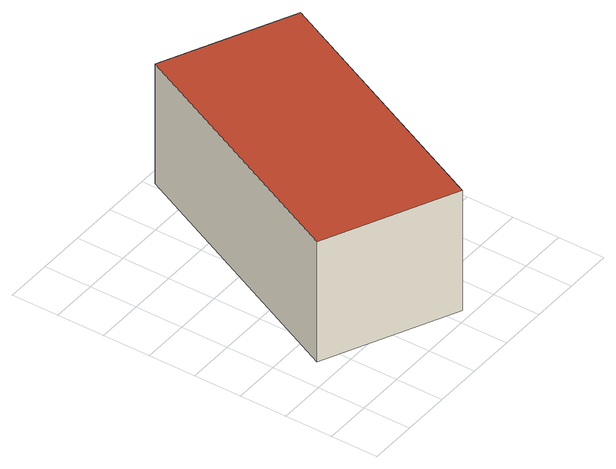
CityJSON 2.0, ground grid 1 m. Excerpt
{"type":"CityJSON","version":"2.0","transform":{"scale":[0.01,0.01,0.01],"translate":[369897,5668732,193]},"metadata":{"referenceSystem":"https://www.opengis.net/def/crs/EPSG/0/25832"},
"CityObjects":{
"building1":{"type":"Building","attributes":{"Gemeindeschluessel":"05120000","function":"31001_2463","roofType":"1000","measuredHeight":2.74},"address":[{"country":"Germany","locality":"Remscheid","thoroughfareNumber":"36","thoroughfareName":"Küppelstein"}],"geometry":[{"type":"Solid","lod":"2","boundaries":[[[[0,1,2,3]],[[4,5,1,0]],[[6,7,5,4]],[[3,2,7,6]],[[4,0,3,6]],[[1,5,7,2]]]],"semantics":{"surfaces":[{"type":"WallSurface"},{"type":"RoofSurface"},{"type":"GroundSurface"}],"values":[[0,0,0,0,1,2]]}}]}
},
"vertices":[
[580,551,277],[580,551,3],[309,678,3],[309,678,277],[331,19,277],[331,19,3],[60,146,277],[60,146,3]
]}
